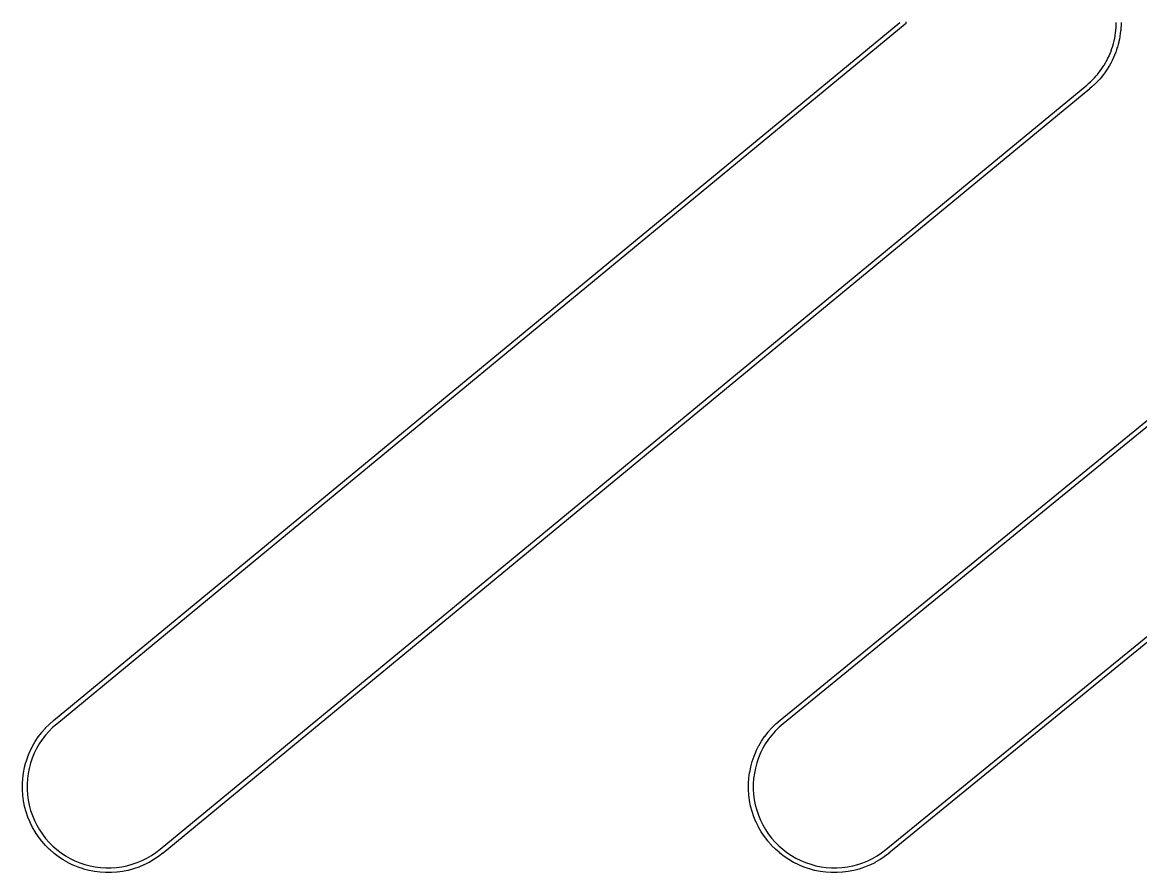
# Model space of a CAD drawing. Header units: inches. Extents: x 0.4 to 11.3, y -7.9 to -0.4.
# Drawn here: x 1.8917 to 2.1221, y -4.3681 to -4.1929 of the extents above; entities that cross this region are included whole.
import ezdxf

# ---------------------------------------------------------------- set-up
doc = ezdxf.new("R2010")
doc.units = ezdxf.units.IN
doc.header["$MEASUREMENT"] = 0
doc.layers.add('Translucent', color=161, linetype='CONTINUOUS', true_color=0x5994dc)

msp = doc.modelspace()

# ---------------------------------------------------------------- linework, layer by layer
at = {"layer": 'Translucent', "linetype": 'CONTINUOUS'}
for p, q in [((1.89818, -4.33673), (2.07255, -4.19291)), ((2.04785, -4.33667), (2.22395, -4.19291)), ((2.07376, -4.19314), (2.07364, -4.19329)), ((2.07379, -4.19306), (2.07376, -4.1931)), ((2.07376, -4.1931), (2.07376, -4.19314)), ((2.07379, -4.19277), (2.07378, -4.19291)), ((2.07378, -4.19291), (2.07379, -4.19306)), ((2.11712, -4.19342), (2.11712, -4.19291)), ((2.11712, -4.19291), (2.11712, -4.19291)), ((2.11712, -4.19291), (2.11712, -4.19291)), ((2.1181, -4.19291), (2.1181, -4.19343)), ((2.07364, -4.19329), (1.89881, -4.33748)), ((2.22504, -4.19329), (2.04848, -4.33743)), ((2.11691, -4.1956), (2.11697, -4.1951)), ((2.11697, -4.1951), (2.11704, -4.19459)), ((2.11697, -4.1951), (2.11697, -4.1951)), ((2.11697, -4.1951), (2.11697, -4.1951)), ((2.11704, -4.19457), (2.11705, -4.19455)), ((2.11704, -4.19459), (2.11704, -4.19457)), ((2.11705, -4.19451), (2.11708, -4.19401)), ((2.11705, -4.19454), (2.11705, -4.19451)), ((2.11705, -4.19455), (2.11705, -4.19454)), ((2.11708, -4.19401), (2.11712, -4.1935)), ((2.11708, -4.19401), (2.11708, -4.19401)), ((2.11708, -4.19401), (2.11708, -4.19401)), ((2.11712, -4.19345), (2.11712, -4.19342)), ((2.11712, -4.19346), (2.11712, -4.19345)), ((2.11712, -4.19348), (2.11712, -4.19346)), ((2.11712, -4.1935), (2.11712, -4.19348)), ((2.11795, -4.19522), (2.11788, -4.19574)), ((2.11802, -4.19471), (2.11795, -4.19522)), ((2.11803, -4.19462), (2.11802, -4.19465)), ((2.11802, -4.19465), (2.11802, -4.19468)), ((2.11802, -4.19468), (2.11802, -4.19469)), ((2.11802, -4.19469), (2.11802, -4.19471)), ((2.11806, -4.19407), (2.11803, -4.19459)), ((2.11803, -4.19459), (2.11803, -4.19461)), ((2.11803, -4.19461), (2.11803, -4.19462)), ((2.1181, -4.19355), (2.11806, -4.19407)), ((2.1181, -4.19343), (2.1181, -4.19345)), ((2.1181, -4.19345), (2.1181, -4.19347)), ((2.1181, -4.19347), (2.1181, -4.19349)), ((2.1181, -4.19349), (2.1181, -4.19352)), ((2.1181, -4.19352), (2.1181, -4.19354)), ((2.1181, -4.19354), (2.1181, -4.19355)), ((2.11623, -4.19829), (2.11639, -4.19781)), ((2.11639, -4.19781), (2.1164, -4.19778)), ((2.1164, -4.19778), (2.11641, -4.19777)), ((2.11641, -4.19776), (2.11642, -4.19773)), ((2.11641, -4.19777), (2.11641, -4.19776)), ((2.11642, -4.19773), (2.11655, -4.19724)), ((2.11655, -4.19724), (2.11668, -4.19675)), ((2.11655, -4.19724), (2.11655, -4.19724)), ((2.11655, -4.19724), (2.11655, -4.19724)), ((2.11668, -4.19673), (2.11669, -4.19671)), ((2.11668, -4.19675), (2.11668, -4.19673)), ((2.11669, -4.1967), (2.1167, -4.19667)), ((2.11669, -4.19671), (2.11669, -4.1967)), ((2.1167, -4.19667), (2.1168, -4.19618)), ((2.1168, -4.19617), (2.1169, -4.19568)), ((2.1168, -4.19618), (2.1168, -4.19617)), ((2.1168, -4.19618), (2.1168, -4.19618)), ((2.1169, -4.19562), (2.11691, -4.1956)), ((2.1169, -4.19564), (2.1169, -4.19562)), ((2.1169, -4.19565), (2.1169, -4.19564)), ((2.1169, -4.19568), (2.1169, -4.19565)), ((2.1175, -4.1975), (2.11736, -4.198)), ((2.11763, -4.19699), (2.1175, -4.1975)), ((2.1175, -4.1975), (2.1175, -4.1975)), ((2.11764, -4.19696), (2.11763, -4.19698)), ((2.11763, -4.19698), (2.11763, -4.19699)), ((2.11765, -4.19694), (2.11764, -4.19696)), ((2.11766, -4.19688), (2.11765, -4.19689)), ((2.11765, -4.19689), (2.11765, -4.19691)), ((2.11765, -4.19691), (2.11765, -4.19694)), ((2.11776, -4.19637), (2.11766, -4.19688)), ((2.11786, -4.19586), (2.11776, -4.19637)), ((2.11787, -4.19583), (2.11786, -4.19584)), ((2.11786, -4.19584), (2.11786, -4.19586)), ((2.11788, -4.19577), (2.11787, -4.1958)), ((2.11787, -4.1958), (2.11787, -4.19583)), ((2.11788, -4.19574), (2.11788, -4.19576)), ((2.11788, -4.19576), (2.11788, -4.19577)), ((2.11539, -4.20031), (2.11562, -4.19986)), ((2.11562, -4.19986), (2.11563, -4.19983)), ((2.11563, -4.19983), (2.11564, -4.19982)), ((2.11564, -4.1998), (2.11565, -4.19978)), ((2.11564, -4.19982), (2.11564, -4.1998)), ((2.11565, -4.19978), (2.11584, -4.19931)), ((2.11584, -4.19931), (2.11604, -4.19884)), ((2.11584, -4.19931), (2.11584, -4.19931)), ((2.11584, -4.19931), (2.11584, -4.19931)), ((2.11604, -4.19884), (2.11605, -4.19882)), ((2.11605, -4.19881), (2.11606, -4.19879)), ((2.11605, -4.19882), (2.11605, -4.19881)), ((2.11606, -4.19879), (2.11607, -4.19877)), ((2.11607, -4.19877), (2.11623, -4.19829)), ((2.11623, -4.19829), (2.11623, -4.19829)), ((2.11623, -4.19829), (2.11623, -4.19829)), ((2.11675, -4.19969), (2.11656, -4.20017)), ((2.11695, -4.19921), (2.11675, -4.19969)), ((2.11696, -4.19919), (2.11695, -4.19921)), ((2.11697, -4.19915), (2.11696, -4.19918)), ((2.11696, -4.19918), (2.11696, -4.19919)), ((2.11698, -4.19913), (2.11697, -4.19915)), ((2.11699, -4.19911), (2.11698, -4.19913)), ((2.117, -4.1991), (2.11699, -4.19911)), ((2.11716, -4.1986), (2.117, -4.1991)), ((2.11733, -4.19811), (2.11716, -4.1986)), ((2.11716, -4.1986), (2.11716, -4.1986)), ((2.11734, -4.19808), (2.11733, -4.1981)), ((2.11733, -4.1981), (2.11733, -4.19811)), ((2.11735, -4.19806), (2.11734, -4.19808)), ((2.11736, -4.19801), (2.11735, -4.19803)), ((2.11735, -4.19803), (2.11735, -4.19806)), ((2.11736, -4.198), (2.11736, -4.19801)), ((2.11402, -4.20263), (2.1143, -4.20221)), ((2.1143, -4.2022), (2.11458, -4.20178)), ((2.1143, -4.20221), (2.1143, -4.2022)), ((2.1143, -4.2022), (2.1143, -4.2022)), ((2.11458, -4.20178), (2.11459, -4.20176)), ((2.11459, -4.20176), (2.1146, -4.20175)), ((2.1146, -4.20175), (2.11461, -4.20174)), ((2.11461, -4.20174), (2.11462, -4.20171)), ((2.11462, -4.20171), (2.11488, -4.20128)), ((2.11488, -4.20127), (2.11513, -4.20084)), ((2.11488, -4.20128), (2.11488, -4.20127)), ((2.11488, -4.20127), (2.11488, -4.20127)), ((2.11541, -4.20232), (2.11512, -4.20275)), ((2.11513, -4.20084), (2.11514, -4.20081)), ((2.11514, -4.20081), (2.11515, -4.2008)), ((2.11515, -4.2008), (2.11516, -4.20079)), ((2.11516, -4.20079), (2.11517, -4.20077)), ((2.11517, -4.20077), (2.11539, -4.20031)), ((2.11539, -4.20031), (2.11539, -4.20031)), ((2.11539, -4.20031), (2.11539, -4.20031)), ((2.11542, -4.20229), (2.11541, -4.2023)), ((2.11541, -4.2023), (2.11541, -4.20232)), ((2.11544, -4.20227), (2.11542, -4.20229)), ((2.11545, -4.20225), (2.11544, -4.20227)), ((2.11546, -4.20223), (2.11545, -4.20225)), ((2.11547, -4.20222), (2.11546, -4.20223)), ((2.11573, -4.20177), (2.11547, -4.20222)), ((2.11599, -4.20132), (2.11573, -4.20177)), ((2.11573, -4.20177), (2.11573, -4.20177)), ((2.116, -4.2013), (2.11599, -4.20132)), ((2.11601, -4.20129), (2.116, -4.2013)), ((2.11602, -4.20126), (2.11601, -4.20129)), ((2.11603, -4.20124), (2.11602, -4.20126)), ((2.11604, -4.20123), (2.11603, -4.20124)), ((2.11605, -4.20121), (2.11604, -4.20123)), ((2.11628, -4.20074), (2.11605, -4.20121)), ((2.11651, -4.20028), (2.11628, -4.20074)), ((2.11652, -4.20025), (2.11651, -4.20026)), ((2.11651, -4.20026), (2.11651, -4.20028)), ((2.11653, -4.20022), (2.11652, -4.20025)), ((2.11654, -4.2002), (2.11653, -4.20022)), ((2.11655, -4.20018), (2.11654, -4.2002)), ((2.11656, -4.20017), (2.11655, -4.20018)), ((2.11186, -4.2051), (2.11222, -4.20474)), ((2.11222, -4.20474), (2.11258, -4.20438)), ((2.11222, -4.20474), (2.11222, -4.20474)), ((2.11222, -4.20474), (2.11222, -4.20474)), ((2.11258, -4.20438), (2.1126, -4.20436)), ((2.1126, -4.20436), (2.11261, -4.20435)), ((2.11261, -4.20435), (2.11262, -4.20434)), ((2.11262, -4.20434), (2.11263, -4.20432)), ((2.11263, -4.20432), (2.11297, -4.20394)), ((2.11297, -4.20394), (2.1133, -4.20356)), ((2.11297, -4.20394), (2.11297, -4.20394)), ((2.11297, -4.20394), (2.11297, -4.20394)), ((2.1133, -4.20356), (2.11332, -4.20354)), ((2.11332, -4.20354), (2.11333, -4.20353)), ((2.11333, -4.20353), (2.11334, -4.20352)), ((2.11334, -4.20352), (2.11335, -4.2035)), ((2.11335, -4.2035), (2.11366, -4.20309)), ((2.11371, -4.20459), (2.11336, -4.20498)), ((2.11366, -4.20309), (2.11397, -4.20269)), ((2.11366, -4.20309), (2.11366, -4.20309)), ((2.11366, -4.20309), (2.11366, -4.20309)), ((2.11405, -4.2042), (2.11371, -4.20459)), ((2.11397, -4.20269), (2.11399, -4.20267)), ((2.11399, -4.20267), (2.114, -4.20266)), ((2.114, -4.20265), (2.11402, -4.20263)), ((2.114, -4.20266), (2.114, -4.20265)), ((2.11406, -4.20418), (2.11405, -4.2042)), ((2.11407, -4.20417), (2.11406, -4.20418)), ((2.11409, -4.20415), (2.11407, -4.20417)), ((2.11411, -4.20413), (2.11409, -4.20415)), ((2.11413, -4.20411), (2.11411, -4.20412)), ((2.11411, -4.20412), (2.11411, -4.20413)), ((2.11444, -4.20369), (2.11413, -4.20411)), ((2.11476, -4.20328), (2.11444, -4.20369)), ((2.11444, -4.20369), (2.11444, -4.20369)), ((2.11477, -4.20327), (2.11476, -4.20328)), ((2.11478, -4.20325), (2.11477, -4.20327)), ((2.11479, -4.20323), (2.11478, -4.20325)), ((2.11481, -4.20321), (2.11479, -4.20323)), ((2.11482, -4.2032), (2.11481, -4.20321)), ((2.11483, -4.20318), (2.11482, -4.2032)), ((2.11512, -4.20275), (2.11483, -4.20318)), ((2.11512, -4.20275), (2.11512, -4.20275)), ((1.9201, -4.3633), (2.11103, -4.20583)), ((2.11167, -4.20658), (1.92072, -4.36406)), ((2.11103, -4.20583), (2.11142, -4.20549)), ((2.11142, -4.20549), (2.1118, -4.20515)), ((2.11142, -4.20549), (2.11142, -4.20549)), ((2.11142, -4.20549), (2.11142, -4.20549)), ((2.11168, -4.20657), (2.11167, -4.20657)), ((2.11167, -4.20657), (2.11167, -4.20658)), ((2.11207, -4.20623), (2.11168, -4.20657)), ((2.1118, -4.20515), (2.11182, -4.20513)), ((2.11182, -4.20513), (2.11183, -4.20513)), ((2.11183, -4.20513), (2.11184, -4.20511)), ((2.11184, -4.20511), (2.11186, -4.2051)), ((2.11246, -4.20588), (2.11207, -4.20623)), ((2.11247, -4.20587), (2.11246, -4.20588)), ((2.11248, -4.20586), (2.11247, -4.20587)), ((2.1125, -4.20584), (2.11248, -4.20586)), ((2.11252, -4.20583), (2.1125, -4.20584)), ((2.11253, -4.20581), (2.11252, -4.20583)), ((2.11255, -4.2058), (2.11253, -4.20581)), ((2.11291, -4.20544), (2.11255, -4.2058)), ((2.11328, -4.20507), (2.11291, -4.20544)), ((2.11291, -4.20544), (2.11291, -4.20544)), ((2.11329, -4.20505), (2.11328, -4.20507)), ((2.11331, -4.20504), (2.11329, -4.20505)), ((2.11332, -4.20502), (2.11331, -4.20504)), ((2.11334, -4.205), (2.11332, -4.20502)), ((2.11335, -4.20499), (2.11334, -4.205)), ((2.11336, -4.20498), (2.11335, -4.20499)), ((2.06964, -4.36335), (2.26002, -4.20794)), ((2.25984, -4.20936), (2.07026, -4.36412)), ((1.89574, -4.33918), (1.89648, -4.33833)), ((1.89648, -4.33833), (1.89649, -4.33832)), ((1.89649, -4.33832), (1.8965, -4.3383)), ((1.8965, -4.3383), (1.8973, -4.3375)), ((1.89798, -4.33821), (1.89721, -4.33899)), ((1.8973, -4.3375), (1.89731, -4.33749)), ((1.89731, -4.33749), (1.89732, -4.33748)), ((1.89732, -4.33748), (1.89816, -4.33674)), ((1.89881, -4.33748), (1.89798, -4.33821)), ((1.89816, -4.33674), (1.89817, -4.33673)), ((1.89817, -4.33673), (1.89818, -4.33673)), ((2.0454, -4.33911), (2.04615, -4.33826)), ((2.04615, -4.33826), (2.04616, -4.33825)), ((2.04616, -4.33825), (2.04617, -4.33824)), ((2.04617, -4.33824), (2.04697, -4.33744)), ((2.04765, -4.33815), (2.04687, -4.33892)), ((2.04697, -4.33744), (2.04698, -4.33743)), ((2.04698, -4.33743), (2.04699, -4.33742)), ((2.04699, -4.33742), (2.04784, -4.33668)), ((2.04848, -4.33743), (2.04765, -4.33815)), ((2.04784, -4.33668), (2.04785, -4.33668)), ((2.04785, -4.33668), (2.04785, -4.33667)), ((1.89439, -4.34106), (1.89501, -4.34012)), ((1.89501, -4.34012), (1.89503, -4.34011)), ((1.89503, -4.3401), (1.89572, -4.3392)), ((1.89503, -4.34011), (1.89503, -4.3401)), ((1.89582, -4.34068), (1.89522, -4.34159)), ((1.89572, -4.3392), (1.89573, -4.33919)), ((1.89573, -4.33919), (1.89574, -4.33918)), ((1.89649, -4.33981), (1.89582, -4.34068)), ((1.89721, -4.33899), (1.89649, -4.33981)), ((2.04404, -4.34099), (2.04467, -4.34005)), ((2.04467, -4.34005), (2.04468, -4.34004)), ((2.04468, -4.34004), (2.04469, -4.34002)), ((2.04469, -4.34002), (2.04538, -4.33913)), ((2.04548, -4.34061), (2.04487, -4.34152)), ((2.04538, -4.33913), (2.04539, -4.33912)), ((2.04539, -4.33912), (2.0454, -4.33911)), ((2.04615, -4.33975), (2.04548, -4.34061)), ((2.04687, -4.33892), (2.04615, -4.33975)), ((1.8933, -4.34311), (1.8938, -4.34209)), ((1.8938, -4.34209), (1.89381, -4.34208)), ((1.89381, -4.34207), (1.89437, -4.34109)), ((1.89381, -4.34208), (1.89381, -4.34207)), ((1.89467, -4.34254), (1.89419, -4.34352)), ((1.89437, -4.34109), (1.89438, -4.34108)), ((1.89438, -4.34108), (1.89439, -4.34106)), ((1.89522, -4.34159), (1.89467, -4.34254)), ((2.04294, -4.34303), (2.04344, -4.34202)), ((2.04344, -4.34202), (2.04345, -4.342)), ((2.04345, -4.342), (2.04346, -4.34199)), ((2.04346, -4.34199), (2.04403, -4.34101)), ((2.04432, -4.34247), (2.04383, -4.34345)), ((2.04403, -4.34101), (2.04404, -4.341)), ((2.04404, -4.341), (2.04404, -4.34099)), ((2.04487, -4.34152), (2.04432, -4.34247)), ((1.89248, -4.34531), (1.89249, -4.34529)), ((1.89249, -4.34528), (1.89285, -4.34421)), ((1.89249, -4.34529), (1.89249, -4.34528)), ((1.89285, -4.34421), (1.89286, -4.34419)), ((1.89286, -4.34418), (1.89329, -4.34314)), ((1.89286, -4.34419), (1.89286, -4.34418)), ((1.89329, -4.34314), (1.8933, -4.34312)), ((1.8933, -4.34312), (1.8933, -4.34311)), ((1.89377, -4.34454), (1.89343, -4.34558)), ((1.89419, -4.34352), (1.89377, -4.34454)), ((2.04182, -4.34631), (2.04211, -4.34522)), ((2.04211, -4.34522), (2.04212, -4.34521)), ((2.04212, -4.34519), (2.04248, -4.34413)), ((2.04212, -4.34521), (2.04212, -4.34519)), ((2.04248, -4.34413), (2.04249, -4.34411)), ((2.04249, -4.34411), (2.0425, -4.34409)), ((2.0425, -4.34409), (2.04293, -4.34305)), ((2.04293, -4.34305), (2.04294, -4.34304)), ((2.04294, -4.34304), (2.04294, -4.34303)), ((2.04341, -4.34446), (2.04306, -4.34549)), ((2.04383, -4.34345), (2.04341, -4.34446)), ((1.89182, -4.34868), (1.89196, -4.34757)), ((1.89196, -4.34753), (1.89218, -4.34643)), ((1.89196, -4.34755), (1.89196, -4.34753)), ((1.89196, -4.34757), (1.89196, -4.34755)), ((1.89218, -4.34643), (1.89219, -4.34641)), ((1.89219, -4.3464), (1.89248, -4.34531)), ((1.89219, -4.34641), (1.89219, -4.3464)), ((1.89314, -4.34663), (1.89293, -4.34771)), ((1.89343, -4.34558), (1.89314, -4.34663)), ((2.04143, -4.3486), (2.04158, -4.34748)), ((2.04158, -4.34748), (2.04159, -4.34746)), ((2.04159, -4.34745), (2.04181, -4.34634)), ((2.04159, -4.34746), (2.04159, -4.34745)), ((2.04181, -4.34633), (2.04182, -4.34631)), ((2.04181, -4.34634), (2.04181, -4.34633)), ((2.04277, -4.34655), (2.04255, -4.34762)), ((2.04306, -4.34549), (2.04277, -4.34655)), ((1.89174, -4.34984), (1.89181, -4.34872)), ((1.89174, -4.34986), (1.89174, -4.34984)), ((1.89174, -4.34987), (1.89174, -4.34986)), ((1.89174, -4.351), (1.89174, -4.34987)), ((1.89181, -4.34872), (1.89182, -4.3487)), ((1.89182, -4.3487), (1.89182, -4.34868)), ((1.89279, -4.34879), (1.89272, -4.34989)), ((1.89272, -4.34989), (1.89273, -4.35098)), ((1.89293, -4.34771), (1.89279, -4.34879)), ((2.04135, -4.34975), (2.04143, -4.34863)), ((2.04135, -4.34977), (2.04135, -4.34975)), ((2.04135, -4.34978), (2.04135, -4.34977)), ((2.04135, -4.35091), (2.04135, -4.34978)), ((2.04143, -4.34861), (2.04143, -4.3486)), ((2.04143, -4.34863), (2.04143, -4.34861)), ((2.04241, -4.34871), (2.04233, -4.3498)), ((2.04233, -4.3498), (2.04233, -4.3509)), ((2.04255, -4.34762), (2.04241, -4.34871)), ((1.89175, -4.35102), (1.89174, -4.351)), ((1.89174, -4.35103), (1.89175, -4.35102)), ((1.89182, -4.35216), (1.89174, -4.35103)), ((1.89182, -4.35217), (1.89182, -4.35216)), ((1.89182, -4.35219), (1.89182, -4.35217)), ((1.89197, -4.35331), (1.89182, -4.35219)), ((1.89273, -4.35098), (1.8928, -4.35207)), ((1.8928, -4.35207), (1.89295, -4.35316)), ((2.04135, -4.35093), (2.04135, -4.35091)), ((2.04135, -4.35094), (2.04135, -4.35093)), ((2.04142, -4.35207), (2.04135, -4.35094)), ((2.04142, -4.35208), (2.04142, -4.35207)), ((2.04142, -4.3521), (2.04142, -4.35208)), ((2.04157, -4.35322), (2.04142, -4.3521)), ((2.04233, -4.3509), (2.0424, -4.35199)), ((2.0424, -4.35199), (2.04254, -4.35308)), ((1.89198, -4.35332), (1.89197, -4.35331)), ((1.89198, -4.35334), (1.89198, -4.35332)), ((1.8922, -4.35444), (1.89198, -4.35334)), ((1.89221, -4.35446), (1.8922, -4.35444)), ((1.89221, -4.35447), (1.89221, -4.35446)), ((1.8925, -4.35556), (1.89221, -4.35447)), ((1.89295, -4.35316), (1.89316, -4.35423)), ((1.89316, -4.35423), (1.89345, -4.35529)), ((2.04157, -4.35323), (2.04157, -4.35322)), ((2.04157, -4.35325), (2.04157, -4.35323)), ((2.04179, -4.35436), (2.04157, -4.35325)), ((2.04179, -4.35437), (2.04179, -4.35436)), ((2.04179, -4.35439), (2.04179, -4.35437)), ((2.04208, -4.35548), (2.04179, -4.35439)), ((2.04254, -4.35308), (2.04275, -4.35415)), ((2.04275, -4.35415), (2.04303, -4.35521)), ((1.89251, -4.35558), (1.8925, -4.35556)), ((1.89251, -4.35559), (1.89251, -4.35558)), ((1.89288, -4.35666), (1.89251, -4.35559)), ((1.89289, -4.35667), (1.89288, -4.35666)), ((1.89289, -4.35669), (1.89289, -4.35667)), ((1.89332, -4.35773), (1.89289, -4.35669)), ((1.89345, -4.35529), (1.8938, -4.35633)), ((1.8938, -4.35633), (1.89423, -4.35734)), ((2.04209, -4.35549), (2.04208, -4.35548)), ((2.04209, -4.35551), (2.04209, -4.35549)), ((2.04245, -4.35658), (2.04209, -4.35551)), ((2.04246, -4.35659), (2.04245, -4.35658)), ((2.04246, -4.35661), (2.04246, -4.35659)), ((2.04289, -4.35765), (2.04246, -4.35661)), ((2.04303, -4.35521), (2.04338, -4.35625)), ((2.04338, -4.35625), (2.0438, -4.35726)), ((1.89333, -4.35774), (1.89332, -4.35773)), ((1.89334, -4.35776), (1.89333, -4.35774)), ((1.89384, -4.35877), (1.89334, -4.35776)), ((1.89385, -4.35878), (1.89384, -4.35877)), ((1.89385, -4.3588), (1.89385, -4.35878)), ((1.89442, -4.35977), (1.89385, -4.3588)), ((1.89423, -4.35734), (1.89471, -4.35832)), ((1.89471, -4.35832), (1.89526, -4.35926)), ((2.0429, -4.35766), (2.04289, -4.35765)), ((2.04291, -4.35768), (2.0429, -4.35766)), ((2.0434, -4.35869), (2.04291, -4.35768)), ((2.04341, -4.3587), (2.0434, -4.35869)), ((2.04342, -4.35872), (2.04341, -4.3587)), ((2.04398, -4.3597), (2.04342, -4.35872)), ((2.0438, -4.35726), (2.04428, -4.35824)), ((2.04428, -4.35824), (2.04482, -4.35919)), ((1.89443, -4.35978), (1.89442, -4.35977)), ((1.89444, -4.3598), (1.89443, -4.35978)), ((1.89506, -4.36073), (1.89444, -4.3598)), ((1.89508, -4.36075), (1.89506, -4.36073)), ((1.89508, -4.36076), (1.89508, -4.36075)), ((1.89577, -4.36165), (1.89508, -4.36076)), ((1.89526, -4.35926), (1.89587, -4.36017)), ((1.89587, -4.36017), (1.89654, -4.36104)), ((1.89654, -4.36104), (1.89726, -4.36186)), ((2.04399, -4.35971), (2.04398, -4.3597)), ((2.04399, -4.35972), (2.04399, -4.35971)), ((2.04462, -4.36066), (2.04399, -4.35972)), ((2.04463, -4.36067), (2.04462, -4.36066)), ((2.04464, -4.36069), (2.04463, -4.36067)), ((2.04532, -4.36158), (2.04464, -4.36069)), ((2.04482, -4.35919), (2.04543, -4.3601)), ((2.04543, -4.3601), (2.04609, -4.36097)), ((2.04609, -4.36097), (2.04681, -4.3618)), ((1.89578, -4.36166), (1.89577, -4.36165)), ((1.89579, -4.36168), (1.89578, -4.36166)), ((1.89654, -4.36252), (1.89579, -4.36168)), ((1.89655, -4.36253), (1.89654, -4.36252)), ((1.89656, -4.36255), (1.89655, -4.36253)), ((1.89736, -4.36334), (1.89656, -4.36255)), ((1.89726, -4.36186), (1.89804, -4.36263)), ((1.89737, -4.36335), (1.89736, -4.36334)), ((1.89738, -4.36336), (1.89737, -4.36335)), ((1.89823, -4.36411), (1.89738, -4.36336)), ((1.89804, -4.36263), (1.89887, -4.36335)), ((1.89887, -4.36335), (1.89974, -4.36402)), ((1.91923, -4.36397), (1.9201, -4.3633)), ((2.04533, -4.3616), (2.04532, -4.36158)), ((2.04534, -4.36161), (2.04533, -4.3616)), ((2.04608, -4.36246), (2.04534, -4.36161)), ((2.0461, -4.36247), (2.04608, -4.36246)), ((2.0461, -4.36248), (2.0461, -4.36247)), ((2.0469, -4.36328), (2.0461, -4.36248)), ((2.04681, -4.3618), (2.04759, -4.36258)), ((2.04691, -4.36329), (2.0469, -4.36328)), ((2.04692, -4.3633), (2.04691, -4.36329)), ((2.04777, -4.36405), (2.04692, -4.3633)), ((2.04759, -4.36258), (2.04841, -4.3633)), ((2.04841, -4.3633), (2.04927, -4.36397)), ((2.06877, -4.36402), (2.06964, -4.36335)), ((1.89824, -4.36411), (1.89823, -4.36411)), ((1.89826, -4.36413), (1.89824, -4.36411)), ((1.89915, -4.36481), (1.89826, -4.36413)), ((1.89917, -4.36482), (1.89915, -4.36481)), ((1.89918, -4.36483), (1.89917, -4.36482)), ((1.90012, -4.36545), (1.89918, -4.36483)), ((1.89974, -4.36402), (1.90065, -4.36462)), ((1.90013, -4.36546), (1.90012, -4.36545)), ((1.90014, -4.36547), (1.90013, -4.36546)), ((1.90112, -4.36603), (1.90014, -4.36547)), ((1.90065, -4.36462), (1.9016, -4.36517)), ((1.90114, -4.36604), (1.90112, -4.36603)), ((1.9016, -4.36517), (1.90258, -4.36565)), ((1.90258, -4.36565), (1.90359, -4.36607)), ((1.91538, -4.36604), (1.91639, -4.36562)), ((1.91639, -4.36562), (1.91737, -4.36513)), ((1.91782, -4.36601), (1.91681, -4.36651)), ((1.91737, -4.36513), (1.91832, -4.36458)), ((1.91784, -4.366), (1.91782, -4.36601)), ((1.91785, -4.36599), (1.91784, -4.366)), ((1.91883, -4.36542), (1.91785, -4.36599)), ((1.91832, -4.36458), (1.91923, -4.36397)), ((1.91884, -4.36541), (1.91883, -4.36542)), ((1.91885, -4.36541), (1.91884, -4.36541)), ((1.91979, -4.36478), (1.91885, -4.36541)), ((1.9198, -4.36477), (1.91979, -4.36478)), ((1.91982, -4.36476), (1.9198, -4.36477)), ((1.92071, -4.36407), (1.91982, -4.36476)), ((1.92072, -4.36406), (1.92071, -4.36407)), ((1.92071, -4.36407), (1.92071, -4.36407)), ((2.04778, -4.36406), (2.04777, -4.36405)), ((2.04779, -4.36407), (2.04778, -4.36406)), ((2.04869, -4.36476), (2.04779, -4.36407)), ((2.0487, -4.36477), (2.04869, -4.36476)), ((2.04871, -4.36478), (2.0487, -4.36477)), ((2.04965, -4.36541), (2.04871, -4.36478)), ((2.04927, -4.36397), (2.05018, -4.36458)), ((2.04966, -4.36541), (2.04965, -4.36541)), ((2.04967, -4.36542), (2.04966, -4.36541)), ((2.05065, -4.36599), (2.04967, -4.36542)), ((2.05018, -4.36458), (2.05113, -4.36513)), ((2.05066, -4.36599), (2.05065, -4.36599)), ((2.05068, -4.366), (2.05066, -4.36599)), ((2.05169, -4.36651), (2.05068, -4.366)), ((2.05113, -4.36513), (2.05211, -4.36562)), ((2.05211, -4.36562), (2.05312, -4.36604)), ((2.06491, -4.36607), (2.06592, -4.36565)), ((2.06592, -4.36565), (2.0669, -4.36517)), ((2.0669, -4.36517), (2.06785, -4.36463)), ((2.06738, -4.36603), (2.06736, -4.36604)), ((2.06836, -4.36547), (2.06738, -4.36603)), ((2.06785, -4.36463), (2.06877, -4.36402)), ((2.06837, -4.36546), (2.06836, -4.36547)), ((2.06839, -4.36545), (2.06837, -4.36546)), ((2.06932, -4.36483), (2.06839, -4.36545)), ((2.06934, -4.36482), (2.06932, -4.36483)), ((2.06935, -4.36481), (2.06934, -4.36482)), ((2.07025, -4.36413), (2.06935, -4.36481)), ((2.07026, -4.36412), (2.07025, -4.36412)), ((2.07025, -4.36412), (2.07025, -4.36413)), ((1.90115, -4.36605), (1.90114, -4.36604)), ((1.90216, -4.36654), (1.90115, -4.36605)), ((1.90218, -4.36655), (1.90216, -4.36654)), ((1.90219, -4.36656), (1.90218, -4.36655)), ((1.90323, -4.36698), (1.90219, -4.36656)), ((1.90325, -4.36699), (1.90323, -4.36698)), ((1.90326, -4.367), (1.90325, -4.36699)), ((1.90433, -4.36735), (1.90326, -4.367)), ((1.90359, -4.36607), (1.90463, -4.36642)), ((1.90435, -4.36736), (1.90433, -4.36735)), ((1.90436, -4.36736), (1.90435, -4.36736)), ((1.90545, -4.36765), (1.90436, -4.36736)), ((1.90463, -4.36642), (1.90569, -4.3667)), ((1.90547, -4.36765), (1.90545, -4.36765)), ((1.90548, -4.36766), (1.90547, -4.36765)), ((1.90659, -4.36788), (1.90548, -4.36766)), ((1.90569, -4.3667), (1.90676, -4.36691)), ((1.90661, -4.36788), (1.90659, -4.36788)), ((1.90662, -4.36788), (1.90661, -4.36788)), ((1.90774, -4.36803), (1.90662, -4.36788)), ((1.90676, -4.36691), (1.90785, -4.36705)), ((1.90776, -4.36803), (1.90774, -4.36803)), ((1.90777, -4.36803), (1.90776, -4.36803)), ((1.9089, -4.3681), (1.90777, -4.36803)), ((1.90785, -4.36705), (1.90894, -4.36712)), ((1.90891, -4.3681), (1.9089, -4.3681)), ((1.90893, -4.3681), (1.90891, -4.3681)), ((1.91006, -4.3681), (1.90893, -4.3681)), ((1.90894, -4.36712), (1.91004, -4.36712)), ((1.91004, -4.36712), (1.91113, -4.36704)), ((1.91007, -4.3681), (1.91006, -4.3681)), ((1.91009, -4.3681), (1.91007, -4.3681)), ((1.91121, -4.36802), (1.91009, -4.3681)), ((1.91113, -4.36704), (1.91221, -4.3669)), ((1.91123, -4.36802), (1.91121, -4.36802)), ((1.91124, -4.36802), (1.91123, -4.36802)), ((1.91236, -4.36787), (1.91124, -4.36802)), ((1.91221, -4.3669), (1.91329, -4.36668)), ((1.91238, -4.36786), (1.91236, -4.36787)), ((1.91239, -4.36786), (1.91238, -4.36786)), ((1.9135, -4.36764), (1.91239, -4.36786)), ((1.91329, -4.36668), (1.91434, -4.36639)), ((1.91351, -4.36763), (1.9135, -4.36764)), ((1.91353, -4.36763), (1.91351, -4.36763)), ((1.91462, -4.36734), (1.91353, -4.36763)), ((1.91434, -4.36639), (1.91538, -4.36604)), ((1.91463, -4.36733), (1.91462, -4.36734)), ((1.91465, -4.36733), (1.91463, -4.36733)), ((1.91571, -4.36696), (1.91465, -4.36733)), ((1.91573, -4.36696), (1.91571, -4.36696)), ((1.91574, -4.36695), (1.91573, -4.36696)), ((1.91678, -4.36652), (1.91574, -4.36695)), ((1.9168, -4.36651), (1.91678, -4.36652)), ((1.91681, -4.36651), (1.9168, -4.36651)), ((2.0517, -4.36651), (2.05169, -4.36651)), ((2.05172, -4.36652), (2.0517, -4.36651)), ((2.05276, -4.36695), (2.05172, -4.36652)), ((2.05277, -4.36696), (2.05276, -4.36695)), ((2.05279, -4.36696), (2.05277, -4.36696)), ((2.05385, -4.36733), (2.05279, -4.36696)), ((2.05312, -4.36604), (2.05416, -4.36639)), ((2.05387, -4.36733), (2.05385, -4.36733)), ((2.05388, -4.36734), (2.05387, -4.36733)), ((2.05497, -4.36763), (2.05388, -4.36734)), ((2.05416, -4.36639), (2.05521, -4.36668)), ((2.05499, -4.36763), (2.05497, -4.36763)), ((2.055, -4.36764), (2.05499, -4.36763)), ((2.05611, -4.36786), (2.055, -4.36764)), ((2.05521, -4.36668), (2.05629, -4.3669)), ((2.05612, -4.36786), (2.05611, -4.36786)), ((2.05614, -4.36787), (2.05612, -4.36786)), ((2.05726, -4.36802), (2.05614, -4.36787)), ((2.05629, -4.3669), (2.05737, -4.36704)), ((2.05727, -4.36802), (2.05726, -4.36802)), ((2.05729, -4.36802), (2.05727, -4.36802)), ((2.05841, -4.3681), (2.05729, -4.36802)), ((2.05737, -4.36704), (2.05846, -4.36712)), ((2.05843, -4.3681), (2.05841, -4.3681)), ((2.05845, -4.3681), (2.05843, -4.3681)), ((2.05957, -4.3681), (2.05845, -4.3681)), ((2.05846, -4.36712), (2.05956, -4.36712)), ((2.05956, -4.36712), (2.06065, -4.36705)), ((2.05959, -4.3681), (2.05957, -4.3681)), ((2.0596, -4.3681), (2.05959, -4.3681)), ((2.06073, -4.36803), (2.0596, -4.3681)), ((2.06065, -4.36705), (2.06174, -4.36691)), ((2.06075, -4.36803), (2.06073, -4.36803)), ((2.06076, -4.36803), (2.06075, -4.36803)), ((2.06188, -4.36788), (2.06076, -4.36803)), ((2.06174, -4.36691), (2.06281, -4.3667)), ((2.06189, -4.36788), (2.06188, -4.36788)), ((2.06191, -4.36788), (2.06189, -4.36788)), ((2.06302, -4.36766), (2.06191, -4.36788)), ((2.06281, -4.3667), (2.06387, -4.36642)), ((2.06303, -4.36765), (2.06302, -4.36766)), ((2.06305, -4.36765), (2.06303, -4.36765)), ((2.06414, -4.36737), (2.06305, -4.36765)), ((2.06387, -4.36642), (2.06491, -4.36607)), ((2.06415, -4.36736), (2.06414, -4.36737)), ((2.06417, -4.36736), (2.06415, -4.36736)), ((2.06524, -4.367), (2.06417, -4.36736)), ((2.06525, -4.36699), (2.06524, -4.367)), ((2.06527, -4.36699), (2.06525, -4.36699)), ((2.06631, -4.36656), (2.06527, -4.36699)), ((2.06632, -4.36655), (2.06631, -4.36656)), ((2.06634, -4.36654), (2.06632, -4.36655)), ((2.06735, -4.36605), (2.06634, -4.36654)), ((2.06736, -4.36604), (2.06735, -4.36605))]:
    msp.add_line(p, q, dxfattribs=at)

doc.saveas('drawing.dxf')
